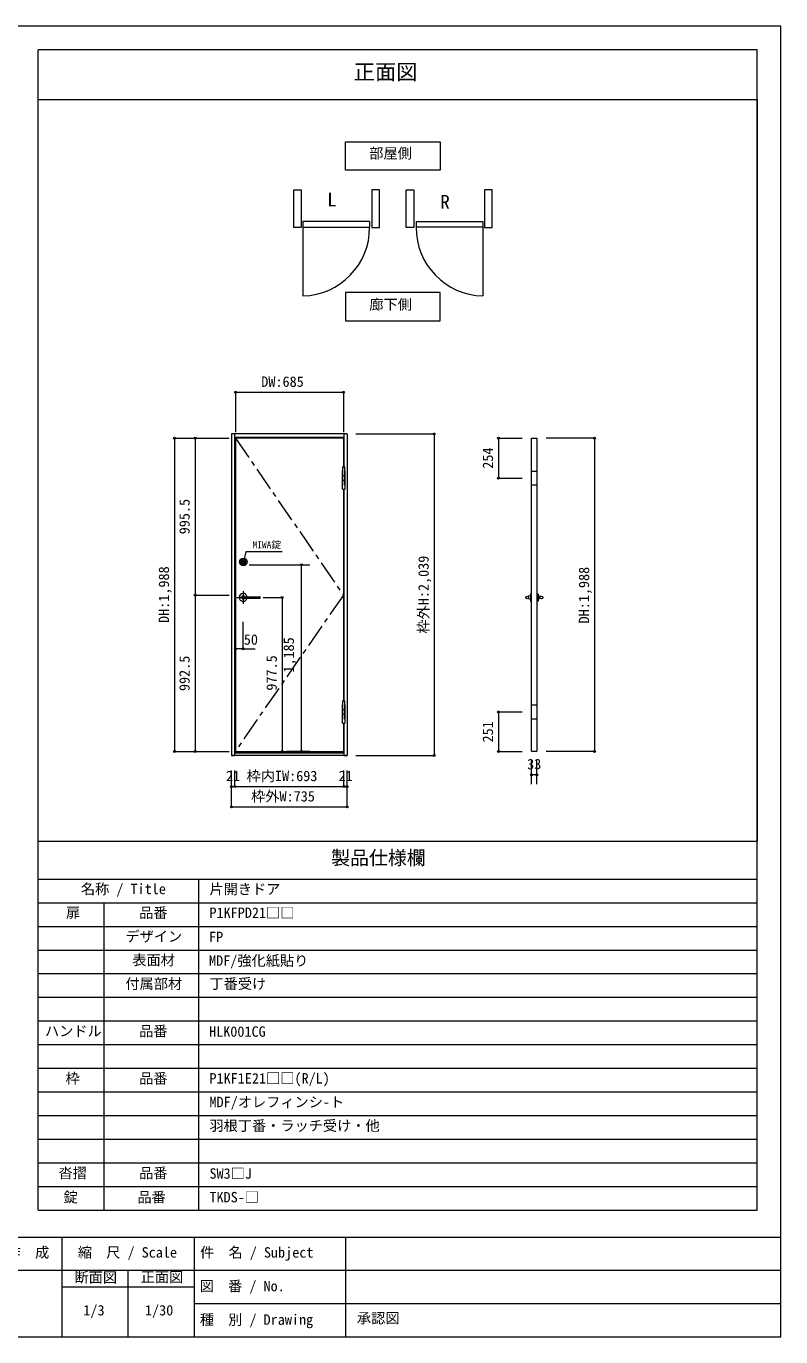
# Model space of a CAD drawing. Units: millimetres on the paper, enlarged 10 times, with parts at other scales. Extents: x -2000 to 2000, y -1385 to 1385.
# Drawn here: x 405 to 2000, y -1385 to 1385 of the extents above; entities that cross this region are included whole.
import ezdxf
from ezdxf.enums import TextEntityAlignment as Align

# ---------------------------------------------------------------- set-up
doc = ezdxf.new("R2010")
doc.units = ezdxf.units.MM
doc.header["$LTSCALE"] = 10
doc.header["$PDMODE"] = 32
doc.header["$PDSIZE"] = 4
doc.linetypes.add('CHAIN1', pattern=[8, 5, -1, 1, -1])
for name, color, linetype, lineweight in [('1-0_下線', 7, 'Continuous', 20), ('1-1_0', 7, 'Continuous', 20), ('3-0', 7, 'Continuous', 20)]:
    doc.layers.add(name, color=color, linetype=linetype, lineweight=lineweight)
doc.styles.add('ＭＳ ゴシック', font='')
doc.styles.get('ＭＳ ゴシック').set_extended_font_data('MS Gothic')

msp = doc.modelspace()

# ---------------------------------------------------------------- linework, layer by layer
at = {"layer": '1-0_下線'}
for p, q in [((430, -337.5), (1950, -337.5)), ((620, -1245), (620, -1385)), ((760, -1280), (480, -1280))]:
    msp.add_line(p, q, dxfattribs=at)
msp.add_lwpolyline([(430, -337.5), (430, 1230), (1950, 1230), (1950, -337.5)], dxfattribs=at)
at = {"layer": '1-1_0'}
for p, q in [((1950, 1335), (430, 1335)), ((430, -337.5), (430, 1335)), ((1950, -1117.5), (1950, 1335)), ((430, 1230), (1950, 1230)), ((430, -1117.5), (430, -337.5)), ((430, -337.5), (1950, -337.5)), ((430, -417.5), (1950, -417.5)), ((770, -1117.5), (770, -417.5)), ((430, -467.5), (1950, -467.5)), ((570, -1117.5), (570, -467.5)), ((430, -517.5), (1950, -517.5)), ((430, -567.5), (1950, -567.5)), ((430, -617.5), (1950, -617.5)), ((430, -667.5), (1950, -667.5)), ((430, -717.5), (1950, -717.5)), ((430, -767.5), (1950, -767.5)), ((430, -817.5), (1950, -817.5)), ((430, -867.5), (1950, -867.5)), ((430, -917.5), (1950, -917.5)), ((430, -967.5), (1950, -967.5)), ((430, -1017.5), (1950, -1017.5)), ((430, -1067.5), (1950, -1067.5)), ((430, -1117.5), (1950, -1117.5)), ((2000, -1175), (-2000, -1175)), ((480, -1175), (480, -1385)), ((760, -1175), (760, -1385)), ((1080, -1175), (1080, -1385)), ((2000, -1245), (-1190, -1245)), ((2000, -1315), (760, -1315))]:
    msp.add_line(p, q, dxfattribs=at)
msp.add_lwpolyline([(-2000, -1385), (2000, -1385), (2000, 1385), (-2000, 1385)], close=True, dxfattribs=at)
at = {"layer": '3-0'}
for p, q in [((989.47, 972.33), (989.47, 815)), ((1130.87, 972.33), (1130.87, 960.33)), ((1229.13, 972.33), (1229.13, 960.33)), ((1370.53, 972.33), (1370.53, 815)), ((989.47, 960.33), (1130.87, 960.33)), ((1370.53, 960.33), (1229.13, 960.33)), ((1080.06, 762.25), (1280.06, 762.25)), ((1083.73, 523.21), (838.73, 523.21)), ((845.73, 516.21), (1076.73, 516.21)), ((847.07, 514.54), (847.07, -147.12)), ((847.07, 514.54), (847.07, -148.12)), ((1075.4, 514.54), (847.07, 514.54)), ((1075.4, 514.54), (1075.4, 454.54)), ((1075.4, 514.54), (1075.4, 454.54)), ((1076.73, 523.21), (1076.73, 454.54)), ((1083.73, 523.21), (1083.73, -156.46)), ((1073.32, 453.54), (1073.32, 414.88)), ((1073.32, 453.54), (1078.82, 453.54)), ((1073.32, 406.21), (1073.32, 444.88)), ((1078.82, 414.88), (1078.82, 453.54)), ((1078.82, 444.88), (1078.82, 406.21)), ((1078.82, 434.61), (1073.32, 434.61)), ((1078.82, 425.15), (1073.32, 425.15)), ((1073.32, 406.21), (1078.82, 406.21)), ((1075.4, 406.21), (1075.4, -39.79)), ((1076.73, 406.21), (1076.73, -39.79)), ((859.26, 253.38), (868.88, 253.38)), ((869.52, 273.75), (864.07, 252.88)), ((868.88, 253.38), (868.88, 252.38)), ((946.01, 273.75), (869.52, 273.75)), ((847.07, 185.58), (845.73, 185.58)), ((845.73, 179.84), (847.07, 179.84)), ((1073.32, -40.79), (1073.32, -79.46)), ((1073.32, -40.79), (1078.82, -40.79)), ((1073.32, -88.12), (1073.32, -49.46)), ((1078.82, -79.46), (1078.82, -40.79)), ((1078.82, -49.46), (1078.82, -88.12)), ((1078.82, -59.73), (1073.32, -59.73)), ((1078.82, -69.19), (1073.32, -69.19)), ((1403.35, -64.46), (1453.35, -64.46)), ((1073.32, -88.12), (1078.82, -88.12)), ((1075.4, -88.12), (1075.4, -148.12)), ((1083.73, -156.46), (838.73, -156.46)), ((1076.73, -151.46), (845.73, -151.46)), ((847.07, -148.12), (1075.4, -148.12)), ((1076.73, -156.46), (1083.73, -156.46)), ((1484.35, -148.12), (1473.35, -148.12)), ((1473.35, -217.12), (1473.35, -167.12)), ((1484.35, -217.12), (1484.35, -167.12)), ((1484.35, -197.12), (1473.35, -197.12))]:
    msp.add_line(p, q, dxfattribs=at)
at = {"layer": '3-0', "color": 4, "lineweight": 9}
for p, q in [((847.07, 611.2), (847.07, 527.04)), ((847.07, 611.2), (1075.4, 611.2)), ((1075.4, 611.2), (1075.4, 527.04)), ((718.52, 514.54), (834.25, 514.54)), ((718.52, 514.54), (718.52, -148.12)), ((1101.67, 523.21), (1267.35, 523.21)), ((1267.35, 523.21), (1267.35, -156.46)), ((1403.35, 514.54), (1453.35, 514.54)), ((1403.35, 514.54), (1403.35, 429.88)), ((1606.54, 514.54), (1504.35, 514.54)), ((1606.54, 514.54), (1606.54, -148.12)), ((1403.35, 429.88), (1453.35, 429.88)), ((876.07, 246.88), (1004.42, 246.88)), ((987.17, -148.12), (987.17, 246.88)), ((762.12, 182.71), (762.12, -148.12)), ((863.73, 69.26), (863.73, 126.29)), ((863.73, 69.26), (847.07, 69.26)), ((863.73, 69.26), (889.26, 69.26)), ((1403.35, -64.46), (1403.35, -148.12)), ((718.52, -148.12), (834.25, -148.12)), ((1004.42, -148.12), (955.13, -148.12)), ((1101.67, -156.46), (1267.35, -156.46)), ((1403.35, -148.12), (1453.35, -148.12)), ((1606.54, -148.12), (1504.35, -148.12)), ((838.73, -265.17), (838.73, -187.79)), ((845.73, -222.21), (845.73, -187.79)), ((1076.73, -222.21), (1076.73, -187.79)), ((1083.73, -265.17), (1083.73, -187.79)), ((1083.73, -222.21), (1083.73, -217.79)), ((838.73, -222.21), (845.73, -222.21)), ((845.73, -222.21), (1076.73, -222.21)), ((1076.73, -222.21), (1083.73, -222.21)), ((838.73, -265.17), (1083.73, -265.17))]:
    msp.add_line(p, q, dxfattribs=at)
at = {"layer": '3-0', "color": 4, "linetype": 'CHAIN1', "lineweight": 9}
for p, q in [((850.4, 177.71), (877.07, 177.71)), ((863.73, 191.13), (863.73, 164.38))]:
    msp.add_line(p, q, dxfattribs=at)
at = {"layer": '3-0', "color": 3}
for p, q in [((860.4, 176.54), (860.4, 178.88)), ((860.73, 179.21), (899.07, 179.21)), ((860.73, 176.21), (899.07, 176.21)), ((899.4, 176.54), (899.4, 178.88)), ((1470.85, 181.71), (1465.74, 180.04)), ((1465.74, 175.38), (1470.85, 173.71)), ((1486.85, 181.71), (1491.96, 180.04)), ((1491.96, 175.38), (1486.85, 173.71))]:
    msp.add_line(p, q, dxfattribs=at)
at = {"layer": '3-0'}
for points in [[(1080.06, 1140.93), (1280.06, 1140.93), (1280.06, 1080.93), (1080.06, 1080.93)], [(986.38, 959.46), (970.38, 959.46), (970.38, 1039.46), (986.38, 1039.46)], [(1135.78, 959.46), (1151.78, 959.46), (1151.78, 1039.46), (1135.78, 1039.46)], [(1224.22, 959.46), (1208.22, 959.46), (1208.22, 1039.46), (1224.22, 1039.46)], [(1373.62, 959.46), (1389.62, 959.46), (1389.62, 1039.46), (1373.62, 1039.46)], [(1080.06, 762.25), (1280.06, 762.25), (1280.06, 822.25), (1080.06, 822.25)], [(1473.35, 444.88), (1484.35, 444.88), (1484.35, 414.88), (1473.35, 414.88)], [(1484.35, -79.46), (1473.35, -79.46), (1473.35, -49.46), (1484.35, -49.46)]]:
    msp.add_lwpolyline(points, close=True, dxfattribs=at)
for points in [[(1130.87, 972.33), (989.47, 972.33), (989.47, 960.33)], [(1229.13, 972.33), (1370.53, 972.33), (1370.53, 960.33)], [(1280.06, 822.25), (1080.06, 822.25), (1080.06, 762.25)], [(838.73, 523.21), (838.73, -156.46), (845.73, -156.46), (845.73, 523.21)], [(1473.35, -147.12), (1473.35, 514.54), (1484.35, 514.54), (1484.35, -147.12)], [(859.26, 253.38), (859.26, 252.38), (868.88, 252.38)], [(845.73, 179.71), (847.07, 179.71), (847.07, 185.71), (845.73, 185.71)], [(1076.73, -88.12), (1076.73, -156.46), (1083.73, -156.46)]]:
    msp.add_lwpolyline(points, dxfattribs=at)
at = {"layer": '3-0', "color": 4, "lineweight": 9}
for points in [[(762.12, 514.54), (762.12, 182.71), (834.25, 182.71)], [(905.62, 177.71), (946.25, 177.71), (946.25, -148.12)]]:
    msp.add_lwpolyline(points, dxfattribs=at)
at = {"layer": '3-0', "color": 4, "linetype": 'CHAIN1', "lineweight": 9}
msp.add_lwpolyline([(847.07, 514.54), (1075.4, 182.71), (847.07, -147.12)], dxfattribs=at)
at = {"layer": '3-0', "color": 3}
for points in [[(1473.35, 185.54), (1470.85, 185.54), (1470.85, 169.88), (1473.35, 169.88)], [(1484.35, 185.54), (1486.85, 185.54), (1486.85, 169.88), (1484.35, 169.88)]]:
    msp.add_lwpolyline(points, dxfattribs=at)
at = {"layer": '3-0'}
for radius in [8, 5.67]:
    msp.add_circle((864.07, 252.88), radius, dxfattribs=at)
at = {"layer": '3-0', "color": 3}
for centre in [(1463.85, 177.71), (1493.85, 177.71)]:
    msp.add_circle(centre, 3, dxfattribs=at)
at = {"layer": '3-0'}
for centre, radius, start, end in [((986.38, 959.46), 144.49, 271.37699, 0.34565), ((1373.62, 959.46), 144.49, 179.65435, 268.62301), ((864.07, 252.88), 3.52, 8.15761, 171.84239), ((864.07, 252.88), 3.52, 188.15761, 351.84239)]:
    msp.add_arc(centre, radius, start, end, dxfattribs=at)
at = {"layer": '3-0', "color": 3}
for centre, radius, start, end in [((863.73, 177.71), 8.33, 10.36976, 349.63024), ((860.73, 178.88), 0.333, 90, 180), ((860.73, 176.54), 0.333, 180, 270), ((863.73, 177.71), 3.33, 26.74368, 153.25632), ((863.73, 177.71), 3.33, 206.74368, 333.25632), ((899.07, 178.88), 0.333, 0, 90), ((899.07, 176.54), 0.333, 270, 0)]:
    msp.add_arc(centre, radius, start, end, dxfattribs=at)
at = {"layer": '3-0', "color": 4}
for p in [(847.07, 611.2), (1075.4, 611.2), (718.52, 514.54), (762.12, 514.54), (1267.35, 523.21), (1403.35, 514.54), (1606.54, 514.54), (1403.35, 429.88), (987.17, 246.88), (762.12, 182.71), (946.25, 177.71), (847.07, 69.26), (863.73, 69.26), (1403.35, -64.46), (718.52, -148.12), (762.12, -148.12), (946.25, -148.12), (987.17, -148.12), (1267.35, -156.46), (1403.35, -148.12), (1606.54, -148.12), (838.73, -222.21), (845.73, -222.21), (1076.73, -222.21), (1083.73, -222.21), (838.73, -265.17), (1083.73, -265.17)]:
    msp.add_point(p, dxfattribs=at)
at = {"layer": '3-0'}
for p in [(1473.35, -197.12), (1484.35, -197.12)]:
    msp.add_point(p, dxfattribs=at)

# ---------------------------------------------------------------- texts
at = {"layer": '1-0_下線', "style": 'ＭＳ ゴシック'}
for s, p in [('名称 / Title', (520.64, -456.06)), ('作\u3000成', (363.67, -1224.21)), ('縮\u3000尺 / Scale', (514.18, -1224.21)), ('件\u3000名 / Subject', (772.61, -1224.24)), ('断面図', (507.04, -1276.82)), ('正面図', (647.11, -1276.36)), ('図\u3000番 / No.', (771.77, -1295.35)), ('1/3', (525.72, -1346.45)), ('1/30', (656.01, -1346.45)), ('種\u3000別 / Drawing', (771.94, -1366.29)), ('承認図', (1104.03, -1363.1))]:
    msp.add_text(s, height=21.99, dxfattribs=at).set_placement(p, align=Align.BOTTOM_LEFT)
at = {"layer": '1-1_0', "style": 'ＭＳ ゴシック'}
for s, height, p in [('正面図', 32.99, (1097.24, 1261.98)), ('製品仕様欄', 29.33, (1049.4, -396.07)), ('片開きドア', 21.99, (792.33, -456.36)), ('扉', 21.99, (488.83, -506.36)), ('品番', 21.99, (643.67, -506.36)), ('P1KFPD21□□', 21.99, (792.33, -506.36)), ('デザイン', 21.99, (614.67, -556.36)), ('FP', 21.99, (791.5, -557.5)), ('表面材', 21.99, (629.17, -606.36)), ('MDF/強化紙貼り', 21.99, (791.5, -607.5)), ('付属部材', 21.99, (614.67, -656.36)), ('丁番受け', 21.99, (792.33, -656.36)), ('ハンドル', 21.99, (444.67, -756.36)), ('品番', 21.99, (643.67, -756.36)), ('HLK001CG', 21.99, (791.5, -757.5)), ('枠', 21.99, (488.17, -856.36)), ('品番', 21.99, (643.67, -856.36)), ('P1KF1E21□□(R/L)', 21.99, (792.33, -856.36)), ('MDF/オレフィンシ-ト', 21.99, (792.33, -906.36)), ('羽根丁番・ラッチ受け・他', 21.99, (792.33, -956.36)), ('沓摺', 21.99, (473.17, -1056.36)), ('品番', 21.99, (643.67, -1056.36)), ('SW3□J ', 21.99, (792.3, -1057.5)), ('錠', 21.99, (483.94, -1107.57)), ('品番', 21.99, (640, -1107.5)), ('TKDS-□', 21.99, (792.3, -1107.5))]:
    msp.add_text(s, height=height, dxfattribs=at).set_placement(p, align=Align.BOTTOM_LEFT)
at = {"layer": '3-0', "style": 'ＭＳ ゴシック'}
for s, height, p in [('部屋側', 21.99, (1130.11, 1098.91)), ('L', 29.33, (1041.27, 995.27)), ('R', 29.33, (1280.42, 990.29)), ('廊下側', 21.99, (1130.22, 779.35)), ('DW:685', 21.99, (901.91, 616.2)), ('MIWA錠', 14.66, (883.3, 277.21)), ('50', 21.99, (864.93, 71.18)), ('33', 21.99, (1463.85, -192.12)), ('21', 21.99, (827.23, -217.21)), ('枠内IW:693', 21.99, (870.8, -217.21)), ('21', 21.99, (1065.23, -217.21)), ('枠外W:735', 21.99, (880.39, -260.17))]:
    msp.add_text(s, height=height, dxfattribs=at).set_placement(p, align=Align.BOTTOM_LEFT)
for s, p in [('254', (1398.35, 449.71)), ('995.5', (757.12, 311.13)), ('枠外H:2,039', (1262.35, 101.21)), ('DH:1,988', (713.52, 123.71)), ('DH:1,988', (1601.54, 122.71)), ('1,185', (977.48, 18.65)), ('992.5', (757.12, -20.21)), ('977.5', (941.25, -19.37)), ('251', (1398.35, -128.79))]:
    msp.add_text(s, height=21.99, rotation=90, dxfattribs=at).set_placement(p, align=Align.BOTTOM_LEFT)

doc.saveas('drawing.dxf')
